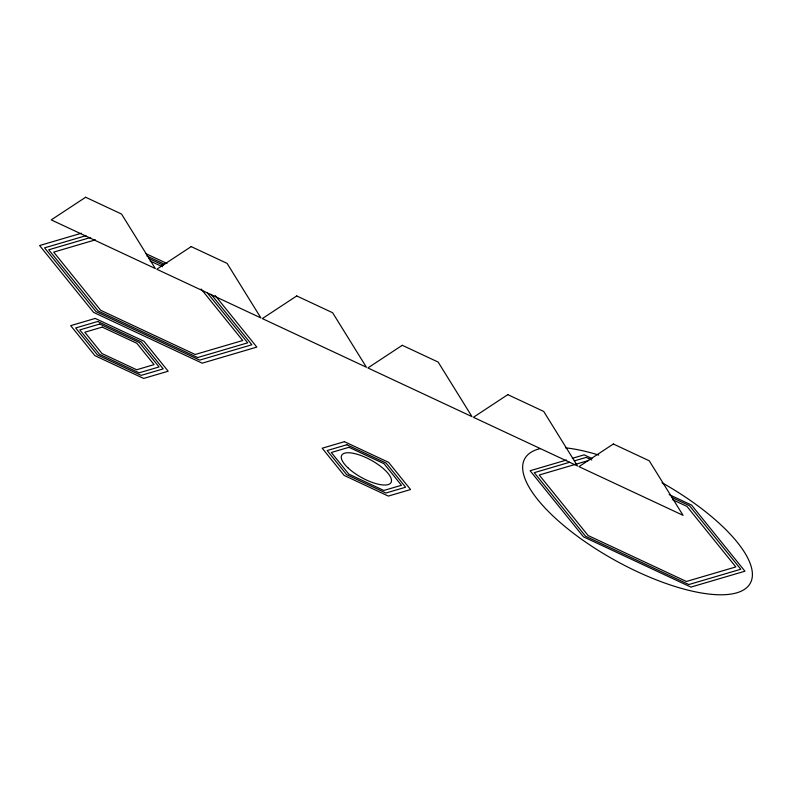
<?xml version="1.0" encoding="UTF-8"?>
<svg xmlns="http://www.w3.org/2000/svg" width="792" height="792" viewBox="0 0 792 792"><rect width="100%" height="100%" fill="white"/><g stroke="black" fill="none" stroke-linecap="round" stroke-linejoin="round"><path stroke-width="1.19" d="M81.437 233.224L39.6 245.53L93.585 312.385L202.198 363.172L256.816 347.094L215.167 295.525M86.031 235.66L44.57 247.856L96.089 311.652L199.723 360.103L251.836 344.767L211.088 294.307M90.605 237.471L48.718 249.797L98.178 311.038L197.663 357.548L247.688 342.837L207.514 293.08M95.426 239.847L53.698 252.123L100.673 310.296L195.188 354.489L242.718 340.51L201.128 289.011M566.508 460.023L530.105 470.735L583.506 536.857L690.921 587.09L744.945 571.19L691.545 505.068L669.171 494.604M572.378 458.301L584.13 454.846L591.961 458.499M569.666 462.251L534.253 472.675L585.585 536.243L688.862 584.536L740.797 569.25L689.466 505.682L671.695 497.376M574.378 460.865L586.189 457.39L591.743 459.984M588.664 460.459L539.223 475.002L588.09 535.511L686.397 581.476L735.827 566.933L686.961 506.415L672.438 499.633M145.718 253.549L166.993 263.488M146.837 255.974L164.667 264.31M149.054 258.598L163.588 265.389M150.143 261.013L162.38 266.736M662.043 482.744A128.809 45.322 28.9 0 1 746.173 588.109A128.809 45.322 28.9 0 1 587.931 543.688A128.809 45.322 28.9 0 1 540.322 448.579M565.419 447.797A128.809 45.322 28.9 0 1 598.762 455.063M85.645 197.248L51.242 219.889L155.351 268.567L121.542 214.038L85.645 197.248M191.189 246.599L156.786 269.24L260.895 317.919L227.086 263.38L191.189 246.599M296.723 295.951L262.33 318.592L366.439 367.27L332.62 312.731L296.723 295.951M402.267 345.292L367.874 367.943L471.973 416.622L438.164 362.083L402.267 345.292M507.811 394.644L473.408 417.295L577.517 465.973L543.708 411.434L507.811 394.644M613.345 443.995L578.952 466.646L683.06 515.325L649.242 460.786L613.345 443.995M95.208 318.433L70.696 325.641L94.921 355.648L143.659 378.428L168.171 371.22L143.946 341.223L95.208 318.433M97.683 321.493L75.676 327.967L97.426 354.905L141.194 375.368L163.192 368.894L141.441 341.956L97.683 321.493M99.742 324.047L79.814 329.908L99.515 354.291L139.125 372.814L159.053 366.953L139.362 342.57L99.742 324.047M102.218 327.106L84.794 332.234L102.01 353.559L136.66 369.755L154.074 364.627L136.858 343.312L102.218 327.106M344.421 441.679L322.195 448.222L344.164 475.418L388.347 496.079L410.573 489.545L388.605 462.35L344.421 441.679M346.886 444.748L327.165 450.549L346.658 474.685L385.882 493.02L405.603 487.219L386.1 463.082L346.886 444.748M348.955 447.292L331.313 452.489L348.747 474.071L383.813 490.466L401.455 485.278L384.021 463.696L348.955 447.292M348.262 468.131A28.175 9.91 28.9 0 0 390.515 483.229A28.175 9.91 28.9 0 0 360.37 455.291A28.175 9.91 28.9 0 0 348.262 468.131"/></g></svg>
